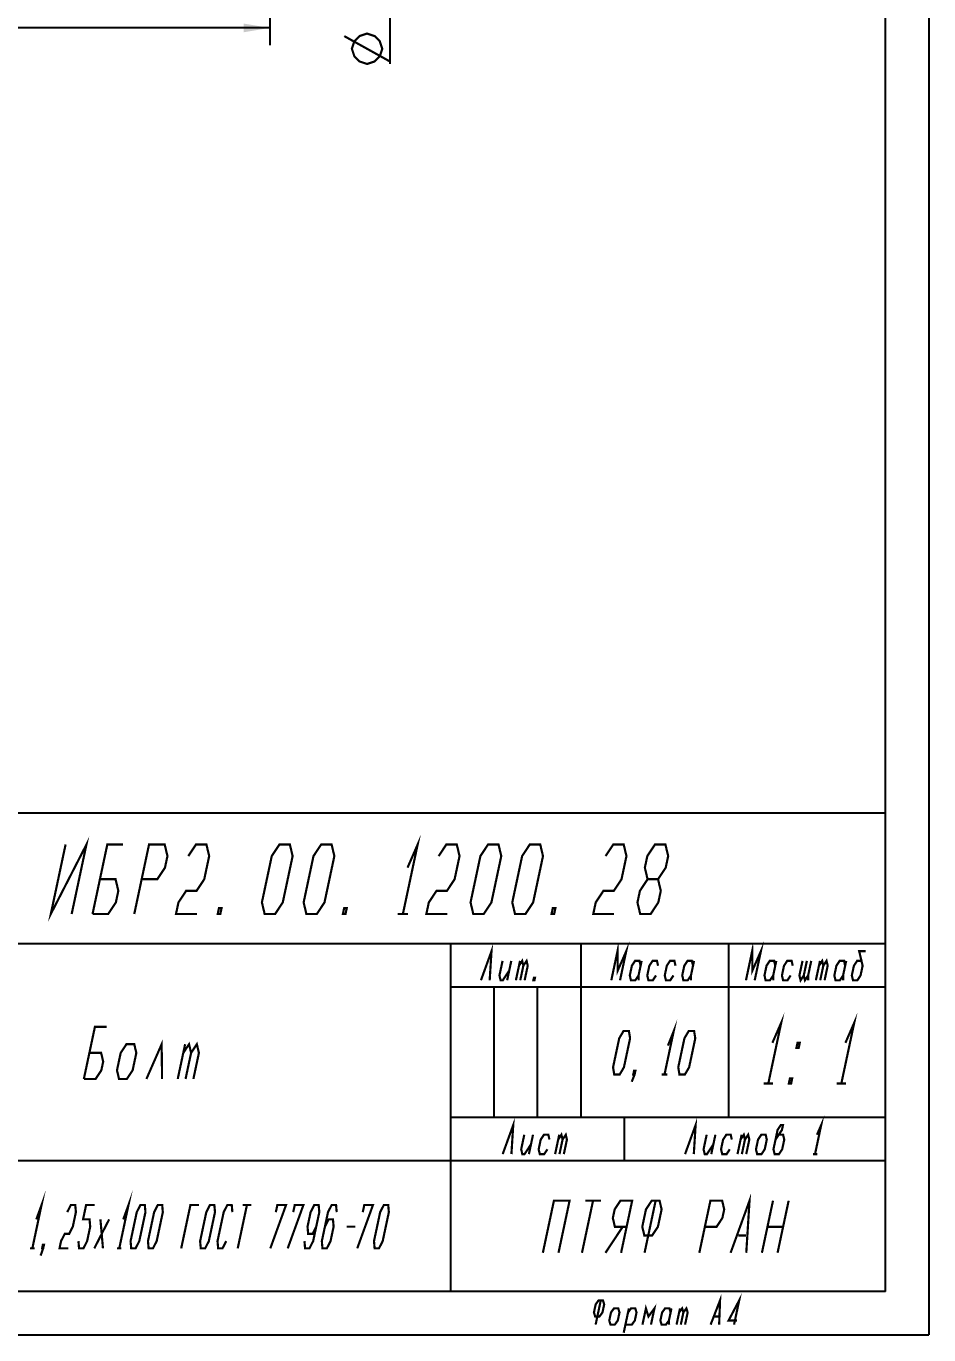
# Model space of a CAD drawing. Header units: millimetres. Extents: x 0 to 210, y 0 to 297.
# Drawn here: x 106.2 to 210, y 0 to 150.6 of the extents above; entities that cross this region are included whole.
import ezdxf

# ---------------------------------------------------------------- set-up
doc = ezdxf.new("R2010")
doc.units = ezdxf.units.MM
doc.header["$LTSCALE"] = 19.36
doc.layers.get('0').update_dxf_attribs({"linetype": 'CONTINUOUS'})
doc.layers.add('ALL_DIMENSIONS', color=7, linetype='CONTINUOUS')
doc.styles.get("Standard").update_dxf_attribs({"font": 'txt', "width": 0.7})
doc.dimstyles.new('DIMSTYLE_2', dxfattribs={"dimtxt": 3.5, "dimasz": 3, "dimexe": 0.18, "dimexo": 0.0625, "dimgap": 0.09, "dimtad": 1, "dimdsep": 46, "dimtxsty": 'STANDARD', "dimblk": '_FILLED', "dimblk1": '_FILLED', "dimblk2": '_FILLED', "dimcen": 0.09, "dimadec": 0, "dimazin": 0, "dimtp": 0.2, "dimtm": 0.2, "dimtfac": 1, "dimtofl": 0, "dimtmove": 0, "dimatfit": 3, "dimldrblk": '_FILLED', "dimfxl": 1, "dimtolj": 1, "dimarcsym": 0})
doc.dimstyles.new('DIMSTYLE_5', dxfattribs={"dimtxt": 3.5, "dimasz": 3, "dimexe": 0.18, "dimexo": 0.0625, "dimgap": 0.09, "dimtad": 1, "dimdec": 5, "dimdsep": 46, "dimtxsty": 'STANDARD', "dimblk": '_FILLED', "dimblk1": '_FILLED', "dimblk2": '_FILLED', "dimcen": 0.09, "dimadec": 0, "dimazin": 0, "dimtp": 0.3, "dimtm": 0.3, "dimtfac": 1, "dimtdec": 5, "dimtofl": 0, "dimtmove": 0, "dimatfit": 3, "dimldrblk": '_FILLED', "dimfxl": 1, "dimtolj": 1, "dimarcsym": 0})

# ---------------------------------------------------------------- blocks, each defined once
blk = doc.blocks.new('_FILLED')
at = {"color": 0, "linetype": 'BYBLOCK'}
blk.add_solid([(0, 0), (-1, 0.167), (-1, -0.167)], dxfattribs=at)
blk = doc.blocks.new('*D1')
at = {"color": 2, "linetype": 'CONTINUOUS'}
for p, q in [((128.6, 190.52), (150, 190.52)), ((148, 190.52), (148, 184.52)), ((148, 178.52), (148, 184.52)), ((148, 184.52), (148, 146.2)), ((128.83, 178.52), (150, 178.52))]:
    blk.add_line(p, q, dxfattribs=at)
at = {"color": 2, "linetype": 'CONTINUOUS', "xscale": 3, "yscale": 3, "zscale": 3}
for p, rotation in [((148, 190.52), 90), ((148, 178.52), 270)]:
    blk.add_blockref('_FILLED', p, dxfattribs=dict(at, rotation=rotation))
blk = doc.blocks.new('*D4')
at = {"layer": 'ALL_DIMENSIONS', "color": 2, "linetype": 'CONTINUOUS'}
for p, q in [((134.2, 184.52), (134.2, 148.35)), ((27.2, 176.87), (27.2, 148.35)), ((27.2, 150.35), (80.7, 150.35)), ((134.2, 150.35), (80.7, 150.35))]:
    blk.add_line(p, q, dxfattribs=at)
at = {"layer": 'ALL_DIMENSIONS', "color": 2, "linetype": 'CONTINUOUS', "xscale": 3, "yscale": 3, "zscale": 3, "rotation": 180}
blk.add_blockref('_FILLED', (27.2, 150.35), dxfattribs=at)
at = {"layer": 'ALL_DIMENSIONS', "color": 2, "linetype": 'CONTINUOUS', "xscale": 3, "yscale": 3, "zscale": 3}
blk.add_blockref('_FILLED', (134.2, 150.35), dxfattribs=at)

msp = doc.modelspace()

# ---------------------------------------------------------------- linework, layer by layer
at = {"color": 7, "linetype": 'CONTINUOUS'}
for p, q in [((210, 297), (210, 0)), ((205, 5), (205, 292.349899)), ((205, 60), (20, 60)), ((205, 5), (205, 60)), ((205, 45), (20, 45)), ((155, 5), (155, 45)), ((170, 25), (170, 45)), ((187, 25), (187, 45)), ((205, 40), (155, 40)), ((160, 25), (160, 40)), ((165, 25), (165, 40)), ((205, 25), (155, 25)), ((175, 20), (175, 25)), ((205, 20), (20, 20)), ((205, 5), (20, 5)), ((205, 5), (20, 5)), ((0, 0), (210, 0))]:
    msp.add_line(p, q, dxfattribs=at)
at = {"color": 2, "linetype": 'CONTINUOUS', "const_width": 0.25}
for points in [[(148.004779, 146.493628), (142.754771, 149.410293)], [(145.379775, 146.201956), (144.504781, 146.493628), (143.921437, 147.076961), (143.629787, 147.951955), (143.921437, 148.82696), (144.504781, 149.410293), (145.379775, 149.701954), (146.254791, 149.410293), (146.838113, 148.82696), (147.129785, 147.951955), (146.838113, 147.076961), (146.254791, 146.493628), (145.379775, 146.201956)], [(110.700449, 56.410637), (109.000004, 48.41064), (113.100447, 56.410637), (111.400002, 48.41064)], [(150.033635, 53.74397), (151.200451, 56.410637), (149.500006, 48.41064)], [(113.8, 48.41064), (115.500445, 56.410637), (117.300449, 56.410637)], [(118.599996, 48.41064), (120.300463, 56.410637), (122.100445, 56.410637), (122.417039, 55.077306), (122.133639, 53.74397), (121.250223, 52.410639), (119.450219, 52.410639)], [(124.817037, 55.077306), (125.700453, 56.410637), (126.900463, 56.410637), (127.217035, 55.077306), (126.650234, 52.410639), (125.766818, 51.077302), (124.566809, 51.077302), (123.683414, 49.743971), (123.399992, 48.41064), (125.79999, 48.41064)], [(133.6, 48.41064), (133.283406, 49.743971), (134.417051, 55.077306), (135.300445, 56.410637), (136.500455, 56.410637), (136.817049, 55.077306), (135.683404, 49.743971), (134.80001, 48.41064), (133.6, 48.41064)], [(138.399996, 48.41064), (138.083402, 49.743971), (139.217047, 55.077306), (140.100463, 56.410637), (141.300451, 56.410637), (141.617045, 55.077306), (140.4834, 49.743971), (139.600006, 48.41064), (138.399996, 48.41064)], [(153.617035, 55.077306), (154.500451, 56.410637), (155.700461, 56.410637), (156.017033, 55.077306), (155.450232, 52.410639), (154.566816, 51.077302), (153.366828, 51.077302), (152.483412, 49.743971), (152.19999, 48.41064), (154.60001, 48.41064)], [(157.600002, 48.41064), (157.283408, 49.743971), (158.417053, 55.077306), (159.300447, 56.410637), (160.500457, 56.410637), (160.817051, 55.077306), (159.683406, 49.743971), (158.79999, 48.41064), (157.600002, 48.41064)], [(162.399998, 48.41064), (162.083404, 49.743971), (163.217049, 55.077306), (164.100443, 56.410637), (165.300453, 56.410637), (165.617047, 55.077306), (164.483402, 49.743971), (163.600008, 48.41064), (162.399998, 48.41064)], [(172.817041, 55.077306), (173.700457, 56.410637), (174.900445, 56.410637), (175.217039, 55.077306), (174.650217, 52.410639), (173.766822, 51.077302), (172.566812, 51.077302), (171.683418, 49.743971), (171.399996, 48.41064), (173.799994, 48.41064)], [(178.850219, 52.410639), (179.733635, 53.74397), (180.017035, 55.077306), (179.700463, 56.410637), (178.500453, 56.410637), (177.617037, 55.077306), (177.333637, 53.74397), (177.65023, 52.410639)], [(113.8, 48.41064), (115.600004, 48.41064), (116.483398, 49.743971), (116.76682, 51.077302), (116.450227, 52.410639), (114.650223, 52.410639)], [(176.800008, 48.41064), (177.999996, 48.41064), (178.883412, 49.743971), (179.166812, 51.077302), (178.850219, 52.410639), (177.65023, 52.410639), (176.766814, 51.077302), (176.483414, 49.743971), (176.800008, 48.41064)], [(128.499996, 48.41064), (128.20001, 48.41064), (128.341699, 49.077306), (128.641707, 49.077306), (128.499996, 48.41064)], [(142.900006, 48.41064), (142.599998, 48.41064), (142.741709, 49.077306), (143.041695, 49.077306), (142.900006, 48.41064)], [(148.89999, 48.41064), (150.1, 48.41064)], [(166.900008, 48.41064), (166.6, 48.41064), (166.741711, 49.077306), (167.041697, 49.077306), (166.900008, 48.41064)], [(173.475, 40.787578), (174.187057, 44.137581), (174.214857, 41.904245), (175.192074, 44.137581), (174.479996, 40.787578)], [(188.964998, 40.787578), (189.677055, 44.137581), (189.704855, 41.904245), (190.682072, 44.137581), (189.969994, 40.787578)], [(158.480002, 40.787578), (159.694557, 44.137581), (159.484998, 40.787578)], [(202.253449, 43.020914), (201.750951, 43.020914), (201.381033, 42.462581), (201.143674, 41.345912), (201.276254, 40.787578), (201.778752, 40.787578), (202.14867, 41.345912), (202.386029, 42.462581), (201.988311, 44.137581), (202.742068, 44.137581)], [(160.964713, 43.020914), (160.608674, 41.345912), (160.741254, 40.787578), (160.992492, 40.787578), (161.73235, 41.904245)], [(161.969709, 43.020914), (161.49499, 40.787578)], [(162.500008, 40.787578), (162.974705, 43.020914)], [(162.856025, 42.462581), (163.225965, 43.020914), (163.358523, 42.462581), (163.002506, 40.787578)], [(163.358523, 42.462581), (163.728463, 43.020914), (163.861043, 42.462581), (163.505004, 40.787578)], [(176.846027, 42.462581), (176.713469, 43.020914), (176.210949, 43.020914), (175.841031, 42.462581), (175.603672, 41.345912), (175.736252, 40.787578), (176.23875, 40.787578), (176.608668, 41.345912)], [(176.964707, 43.020914), (176.608668, 41.345912), (176.615629, 40.787578)], [(178.856041, 42.462581), (178.723461, 43.020914), (178.220963, 43.020914), (177.851023, 42.462581), (177.613686, 41.345912), (177.746244, 40.787578), (178.248742, 40.787578), (178.618682, 41.345912)], [(180.866033, 42.462581), (180.733453, 43.020914), (180.230955, 43.020914), (179.861037, 42.462581), (179.623678, 41.345912), (179.756258, 40.787578), (180.258756, 40.787578), (180.628674, 41.345912)], [(182.876025, 42.462581), (182.743467, 43.020914), (182.240969, 43.020914), (181.871029, 42.462581), (181.63367, 41.345912), (181.76625, 40.787578), (182.268748, 40.787578), (182.638688, 41.345912)], [(182.994705, 43.020914), (182.638688, 41.345912), (182.645627, 40.787578)], [(192.336025, 42.462581), (192.203467, 43.020914), (191.700969, 43.020914), (191.331029, 42.462581), (191.09367, 41.345912), (191.22625, 40.787578), (191.728748, 40.787578), (192.098688, 41.345912)], [(192.454705, 43.020914), (192.098688, 41.345912), (192.105627, 40.787578)], [(194.346039, 42.462581), (194.213459, 43.020914), (193.710961, 43.020914), (193.341043, 42.462581), (193.103684, 41.345912), (193.236242, 40.787578), (193.73874, 40.787578), (194.10868, 41.345912)], [(195.469715, 43.020914), (195.113676, 41.345912), (195.246256, 40.787578), (195.616174, 41.345912), (195.748754, 40.787578), (196.118672, 41.345912), (196.474711, 43.020914)], [(195.972213, 43.020914), (195.616174, 41.345912)], [(197.00501, 40.787578), (197.479707, 43.020914)], [(197.361027, 42.462581), (197.730967, 43.020914), (197.863525, 42.462581), (197.507508, 40.787578)], [(197.863525, 42.462581), (198.233465, 43.020914), (198.366023, 42.462581), (198.010006, 40.787578)], [(200.376037, 42.462581), (200.243457, 43.020914), (199.740959, 43.020914), (199.371041, 42.462581), (199.133682, 41.345912), (199.26624, 40.787578), (199.76876, 40.787578), (200.138678, 41.345912)], [(200.494717, 43.020914), (200.138678, 41.345912), (200.145617, 40.787578)], [(164.635619, 40.787578), (164.51, 40.787578), (164.56934, 41.066746), (164.694959, 41.066746), (164.635619, 40.787578)], [(196.118672, 41.345912), (196.125633, 40.787578)], [(179.989771, 33.277481), (180.656539, 34.944148), (179.59375, 29.944148)], [(192.004436, 33.588476), (193.025395, 35.921808), (191.537494, 28.921809)], [(200.404439, 33.588476), (201.425398, 35.921808), (199.937498, 28.921809)], [(112.80001, 29.432979), (114.075344, 35.432979), (115.425336, 35.432979)], [(173.812498, 29.944148), (173.677125, 30.777482), (174.385658, 34.110815), (174.875287, 34.944148), (175.500289, 34.944148), (175.635662, 34.110815), (174.927129, 30.777482), (174.4375, 29.944148), (173.812498, 29.944148)], [(181.3125, 29.944148), (181.177127, 30.777482), (181.88566, 34.110815), (182.375289, 34.944148), (183.000291, 34.944148), (183.135643, 34.110815), (182.427131, 30.777482), (181.937502, 29.944148), (181.3125, 29.944148)], [(116.612562, 30.432977), (116.850008, 29.432979), (117.75001, 29.432979), (118.412566, 30.432977), (118.837678, 32.432979), (118.600232, 33.432977), (117.70023, 33.432977), (117.037674, 32.432979), (116.612562, 30.432977)], [(120.000004, 29.432979), (121.750229, 33.432977), (121.800008, 29.432979)], [(123.59999, 29.432979), (124.450234, 33.432977)], [(124.237668, 32.432979), (124.900225, 33.432977), (125.13767, 32.432979), (124.499992, 29.432979)], [(125.13767, 32.432979), (125.800227, 33.432977), (126.037672, 32.432979), (125.399994, 29.432979)], [(195.030445, 33.00514), (194.767949, 33.00514), (194.891936, 33.588476), (195.154432, 33.588476), (195.030445, 33.00514)], [(112.80001, 29.432979), (114.150002, 29.432979), (114.812559, 30.432977), (115.025104, 31.432978), (114.78768, 32.432979), (113.437666, 32.432979)], [(176.15625, 29.944148), (175.999994, 29.944148), (176.088574, 30.360816), (176.244809, 30.360816), (176.15625, 29.944148), (175.822877, 29.110815)], [(179.28126, 29.944148), (179.90624, 29.944148)], [(191.012502, 28.921809), (192.062508, 28.921809)], [(194.162498, 28.921809), (193.900002, 28.921809), (194.023988, 29.505142), (194.286484, 29.505142), (194.162498, 28.921809)], [(199.412506, 28.921809), (200.46249, 28.921809)], [(160.98001, 20.787579), (162.194564, 24.13758), (161.985006, 20.787579)], [(181.959996, 20.787579), (183.174572, 24.13758), (182.964992, 20.787579)], [(192.366039, 22.46258), (193.105896, 23.579247), (193.224555, 24.13758), (192.973316, 24.13758), (192.603377, 23.579247), (192.12868, 21.345912), (192.26126, 20.787579), (192.763758, 20.787579), (193.133676, 21.345912), (193.371035, 22.46258), (193.238455, 23.020913), (192.735957, 23.020913)], [(197.132842, 23.020913), (197.621439, 24.13758), (196.909383, 20.787579)], [(163.464699, 23.020913), (163.108682, 21.345912), (163.24124, 20.787579), (163.4925, 20.787579), (164.232357, 21.904247)], [(164.469717, 23.020913), (163.994998, 20.787579)], [(166.361029, 22.46258), (166.228449, 23.020913), (165.725951, 23.020913), (165.356033, 22.46258), (165.118674, 21.345912), (165.251254, 20.787579), (165.753752, 20.787579), (166.12367, 21.345912)], [(167.010008, 20.787579), (167.484705, 23.020913)], [(167.366025, 22.46258), (167.735965, 23.020913), (167.868523, 22.46258), (167.512506, 20.787579)], [(167.868523, 22.46258), (168.238463, 23.020913), (168.371043, 22.46258), (168.015004, 20.787579)], [(184.444707, 23.020913), (184.088668, 21.345912), (184.221248, 20.787579), (184.472508, 20.787579), (185.212365, 21.904247)], [(185.449703, 23.020913), (184.975006, 20.787579)], [(187.341037, 22.46258), (187.208457, 23.020913), (186.705959, 23.020913), (186.336041, 22.46258), (186.098682, 21.345912), (186.23124, 20.787579), (186.73376, 20.787579), (187.103678, 21.345912)], [(187.989994, 20.787579), (188.464713, 23.020913)], [(188.346033, 22.46258), (188.715951, 23.020913), (188.848531, 22.46258), (188.492492, 20.787579)], [(188.848531, 22.46258), (189.218449, 23.020913), (189.351029, 22.46258), (188.99499, 20.787579)], [(190.118687, 21.345912), (190.251246, 20.787579), (190.753744, 20.787579), (191.123684, 21.345912), (191.361043, 22.46258), (191.228463, 23.020913), (190.725965, 23.020913), (190.356025, 22.46258), (190.118687, 21.345912)], [(196.658123, 20.787579), (197.160621, 20.787579)], [(107.333525, 13.277482), (107.937784, 14.944149), (106.874995, 9.944148)], [(117.333514, 13.277482), (117.937783, 14.944149), (116.874994, 9.944148)], [(110.885645, 14.110815), (111.312775, 14.944149), (111.812781, 14.944149), (111.885656, 14.110815), (111.5314, 12.444149), (111.10427, 11.610816), (110.604264, 11.610816), (110.177133, 10.777482), (109.999994, 9.944148), (111.000006, 9.944148)], [(112.177135, 10.777482), (112.25001, 9.944148), (112.749994, 9.944148), (113.177125, 10.777482), (113.531381, 12.444149), (113.458527, 13.277482), (112.708529, 13.277482), (113.062785, 14.944149), (114.062775, 14.944149)], [(118.249994, 9.944148), (118.177141, 10.777482), (118.885652, 14.110815), (119.312783, 14.944149), (119.812789, 14.944149), (119.885643, 14.110815), (119.177131, 10.777482), (118.75, 9.944148), (118.249994, 9.944148)], [(120.249996, 9.944148), (120.177121, 10.777482), (120.885654, 14.110815), (121.312785, 14.944149), (121.812791, 14.944149), (121.885645, 14.110815), (121.177133, 10.777482), (120.750002, 9.944148), (120.249996, 9.944148)], [(124.000008, 9.944148), (125.062775, 14.944149), (126.062787, 14.944149)], [(126.250002, 9.944148), (126.177127, 10.777482), (126.88566, 14.110815), (127.312791, 14.944149), (127.812775, 14.944149), (127.88565, 14.110815), (127.177139, 10.777482), (126.750008, 9.944148), (126.250002, 9.944148)], [(129.885652, 14.110815), (129.812777, 14.944149), (129.312793, 14.944149), (128.885662, 14.110815), (128.177129, 10.777482), (128.250004, 9.944148), (128.75001, 9.944148), (129.177141, 10.777482)], [(131.562787, 14.944149), (130.499998, 9.944148)], [(131.062781, 14.944149), (132.062793, 14.944149)], [(134.25001, 9.944148), (136.062775, 14.944149), (135.062785, 14.944149), (134.885646, 14.110815)], [(136.24999, 9.944148), (138.062777, 14.944149), (137.062787, 14.944149), (136.885648, 14.110815)], [(138.177139, 10.777482), (138.249992, 9.944148), (138.749998, 9.944148), (139.177129, 10.777482), (139.885662, 14.110815), (139.812787, 14.944149), (139.312781, 14.944149), (138.88565, 14.110815), (138.531395, 12.444149), (138.60427, 11.610816), (139.104254, 11.610816), (139.531385, 12.444149)], [(141.885643, 14.110815), (141.812789, 14.944149), (141.312783, 14.944149), (140.885652, 14.110815), (140.177141, 10.777482), (140.249994, 9.944148), (140.75, 9.944148), (141.177131, 10.777482), (141.531387, 12.444149), (141.458512, 13.277482), (140.958527, 13.277482), (140.531396, 12.444149)], [(144.249998, 9.944148), (146.062785, 14.944149), (145.062773, 14.944149), (144.885656, 14.110815)], [(146.25, 9.944148), (146.177125, 10.777482), (146.885658, 14.110815), (147.312789, 14.944149), (147.812773, 14.944149), (147.885648, 14.110815), (147.177137, 10.777482), (146.750006, 9.944148), (146.25, 9.944148)], [(165.60001, 9.432978), (166.875344, 15.432979), (168.675348, 15.432979), (167.399992, 9.432978)], [(171.375332, 15.432979), (170.099998, 9.432978)], [(170.47533, 15.432979), (172.275334, 15.432979)], [(174.600008, 9.432978), (175.875342, 15.432979), (174.52535, 15.432979), (173.862793, 14.432979), (173.650227, 13.432978), (173.887672, 12.432978), (175.237664, 12.432978)], [(178.575348, 15.432979), (178.125336, 15.432979), (177.462779, 14.432979), (177.037668, 12.432978), (177.275113, 11.432979), (178.175115, 11.432979), (178.837672, 12.432978), (179.262783, 14.432979), (179.025338, 15.432979), (178.575348, 15.432979), (177.299992, 9.432978)], [(183.600006, 9.432978), (184.87534, 15.432979), (186.225332, 15.432979), (186.462777, 14.432979), (186.250232, 13.432978), (185.587676, 12.432978), (184.237662, 12.432978)], [(187.199992, 9.432978), (189.37535, 15.432979), (188.999996, 9.432978)], [(190.8, 9.432978), (192.075334, 15.432979)], [(193.875338, 15.432979), (192.600004, 9.432978)], [(113.999998, 9.944148), (115.708521, 13.277482)], [(114.708531, 13.277482), (115.00001, 9.944148)], [(143.031383, 12.444149), (144.031395, 12.444149)], [(172.800004, 9.432978), (174.787674, 12.432978)], [(191.437678, 12.432978), (193.23766, 12.432978)], [(188.075115, 11.432979), (188.975117, 11.432979)], [(106.625003, 9.944148), (107.124998, 9.944148)], [(108.124999, 9.944148), (108.000003, 9.944148), (108.088562, 10.360815), (108.213568, 10.360815), (108.124999, 9.944148), (107.822864, 9.110815)], [(116.625002, 9.944148), (117.125008, 9.944148)], [(184.900004, 1.172466), (185.985158, 3.972466), (185.879992, 1.172466)], [(187.595004, 1.172466), (188.190164, 3.972466), (186.959195, 1.639133), (187.939184, 1.639133)], [(172.26515, 3.972466), (172.020164, 3.972466), (171.675963, 3.505799), (171.477576, 2.572466), (171.623391, 2.1058), (172.113385, 2.1058), (172.457586, 2.572466), (172.655973, 3.505799), (172.510158, 3.972466), (172.26515, 3.972466), (171.66999, 1.172466)], [(173.239188, 1.639133), (173.385002, 1.172466), (173.874996, 1.172466), (174.219197, 1.639133), (174.417584, 2.572466), (174.27177, 3.039133), (173.781775, 3.039133), (173.437574, 2.572466), (173.239188, 1.639133)], [(174.901605, 0.239133), (175.496766, 3.039133)], [(175.099992, 1.172466), (175.834994, 1.172466), (176.179195, 1.639133), (176.377582, 2.572466), (176.231768, 3.039133), (175.741773, 3.039133), (175.397572, 2.572466)], [(177.05999, 1.172466), (177.456764, 3.039133), (177.748393, 2.1058), (178.436773, 3.039133), (178.04, 1.172466)], [(180.297578, 2.572466), (180.151764, 3.039133), (179.66177, 3.039133), (179.31759, 2.572466), (179.119203, 1.639133), (179.264996, 1.172466), (179.75499, 1.172466), (180.099191, 1.639133)], [(180.396771, 3.039133), (180.099191, 1.639133), (180.122502, 1.172466)], [(180.980008, 1.172466), (181.376781, 3.039133)], [(181.277588, 2.572466), (181.621768, 3.039133), (181.767582, 2.572466), (181.470002, 1.172466)], [(181.767582, 2.572466), (182.111762, 3.039133), (182.257576, 2.572466), (181.959996, 1.172466)], [(185.343377, 2.1058), (185.833393, 2.1058)]]:
    msp.add_lwpolyline(points, dxfattribs=at)

# ---------------------------------------------------------------- dimensions: what is measured, and where the dimension line sits
at = {"color": 2, "linetype": 'CONTINUOUS'}
dim = msp.add_linear_dim(base=(148.00478, 190.524952), p1=(128.82822, 178.524952), p2=(128.597192, 190.524952), angle=90, text='%%c<>x1.25-6h', dimstyle='DIMSTYLE_2', dxfattribs=at)
dim.commit()
dim.dimension.update_dxf_attribs({"geometry": '*D1', "text_midpoint": (147.12978, 146.201956), "dimtype": 160})
at = {"layer": 'ALL_DIMENSIONS', "color": 2, "linetype": 'CONTINUOUS'}
dim = msp.add_linear_dim(base=(134.202983, 150.351342), p1=(27.202983, 176.874952), p2=(134.202983, 184.524952), text='<>*', dimstyle='DIMSTYLE_5', dxfattribs=at)
dim.commit()
dim.dimension.update_dxf_attribs({"geometry": '*D4', "text_midpoint": (83.152983, 151.226342), "dimtype": 160})

doc.saveas('drawing.dxf')
